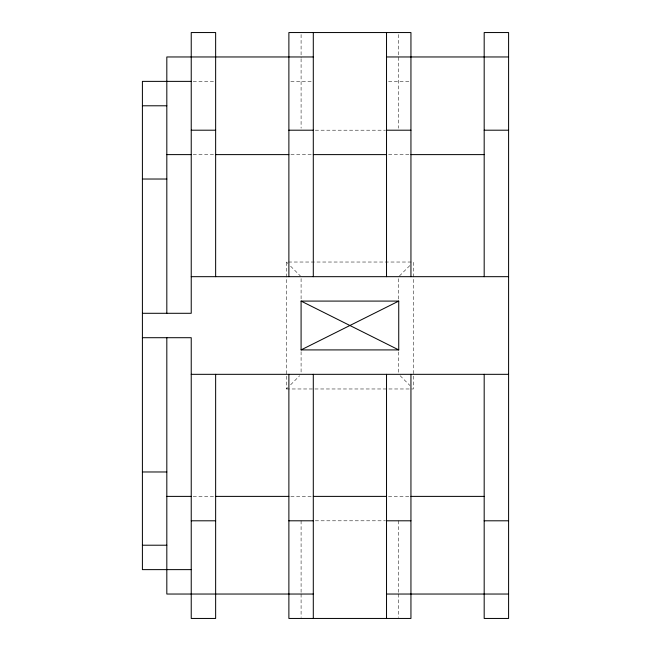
<?xml version="1.0" encoding="UTF-8"?>
<svg xmlns="http://www.w3.org/2000/svg" width="651" height="651" viewBox="0 0 651 651"><rect width="100%" height="100%" fill="white"/><g stroke="black" fill="none" stroke-linecap="round" stroke-linejoin="round"><path stroke-width="0.49" stroke-dasharray="3.25 2.44" d="M286.44 388.972L413.385 388.972L413.385 262.027L286.44 262.027L286.44 388.972L287.832 387.581M290.623 384.79L299.696 375.717M399.437 275.975L409.894 265.518M193.184 81.375L214.667 81.375M290.834 81.375L312.317 81.375M388.566 81.375L409.927 81.375M315.328 130.2L385.514 130.2M193.184 154.612L214.667 154.612M290.916 154.612L312.277 154.612M388.566 154.612L409.927 154.612M193.184 496.387L214.667 496.387M290.834 496.387L312.317 496.387M388.484 496.387L409.967 496.387M315.328 520.8L385.514 520.8M286.44 262.027L287.832 263.419M290.623 266.21L300.388 275.975M400.129 375.717L409.894 385.482M398.738 34.56L398.738 128.19M398.738 278.709L398.738 300.07M398.738 351.947L398.738 374.325M398.738 520.8L398.738 593.02M398.738 594.038L398.738 617.433M301.087 34.56L301.087 57.719M301.087 58.72L301.087 128.19M301.087 278.579L301.087 300.339M301.087 351.678L301.087 374.325M301.087 520.8L301.087 593.02M301.087 594.038L301.087 617.433"/><path stroke-width="0.98" d="M301.087 349.912L398.738 301.087L398.738 349.912L301.087 349.912L301.087 301.087L398.738 301.087M313.294 56.962L166.819 56.962L166.819 313.294M386.531 56.962L508.594 56.962M191.231 81.375L142.406 81.375L142.406 569.625L191.231 569.625M142.406 105.787L166.819 105.787M191.231 130.2L215.644 130.2M288.881 130.2L313.294 130.2M386.531 130.2L410.944 130.2M484.181 130.2L508.594 130.2M166.819 154.612L191.231 154.612M215.644 154.612L288.881 154.612M313.294 154.612L386.531 154.612M410.944 154.612L484.181 154.612M142.406 179.025L166.819 179.025M191.231 276.675L508.594 276.675M142.406 313.294L191.231 313.294L191.231 32.55L215.644 32.55L215.644 276.675M142.406 337.706L191.231 337.706L191.231 618.45L215.644 618.45L215.644 374.325M191.231 374.325L508.594 374.325M142.406 471.975L166.819 471.975M166.819 496.387L191.231 496.387M215.644 496.387L288.881 496.387M313.294 496.387L386.531 496.387M410.944 496.387L484.181 496.387M191.231 520.8L215.644 520.8M288.881 520.8L313.294 520.8M386.531 520.8L410.944 520.8M484.181 520.8L508.594 520.8M142.406 545.212L166.819 545.212M313.294 594.038L166.819 594.038L166.819 337.706M386.531 594.038L508.594 594.038M301.087 301.087L398.738 349.912M484.181 276.675L484.181 32.55L508.594 32.55L508.594 618.45L484.181 618.45L484.181 374.325M410.944 276.675L410.944 32.55L288.881 32.55L288.881 276.675M410.944 374.325L410.944 618.45L288.881 618.45L288.881 374.325M386.531 32.55L386.531 276.675M386.531 374.325L386.531 618.45M313.294 32.55L313.294 276.675M313.294 374.325L313.294 618.45"/></g></svg>
